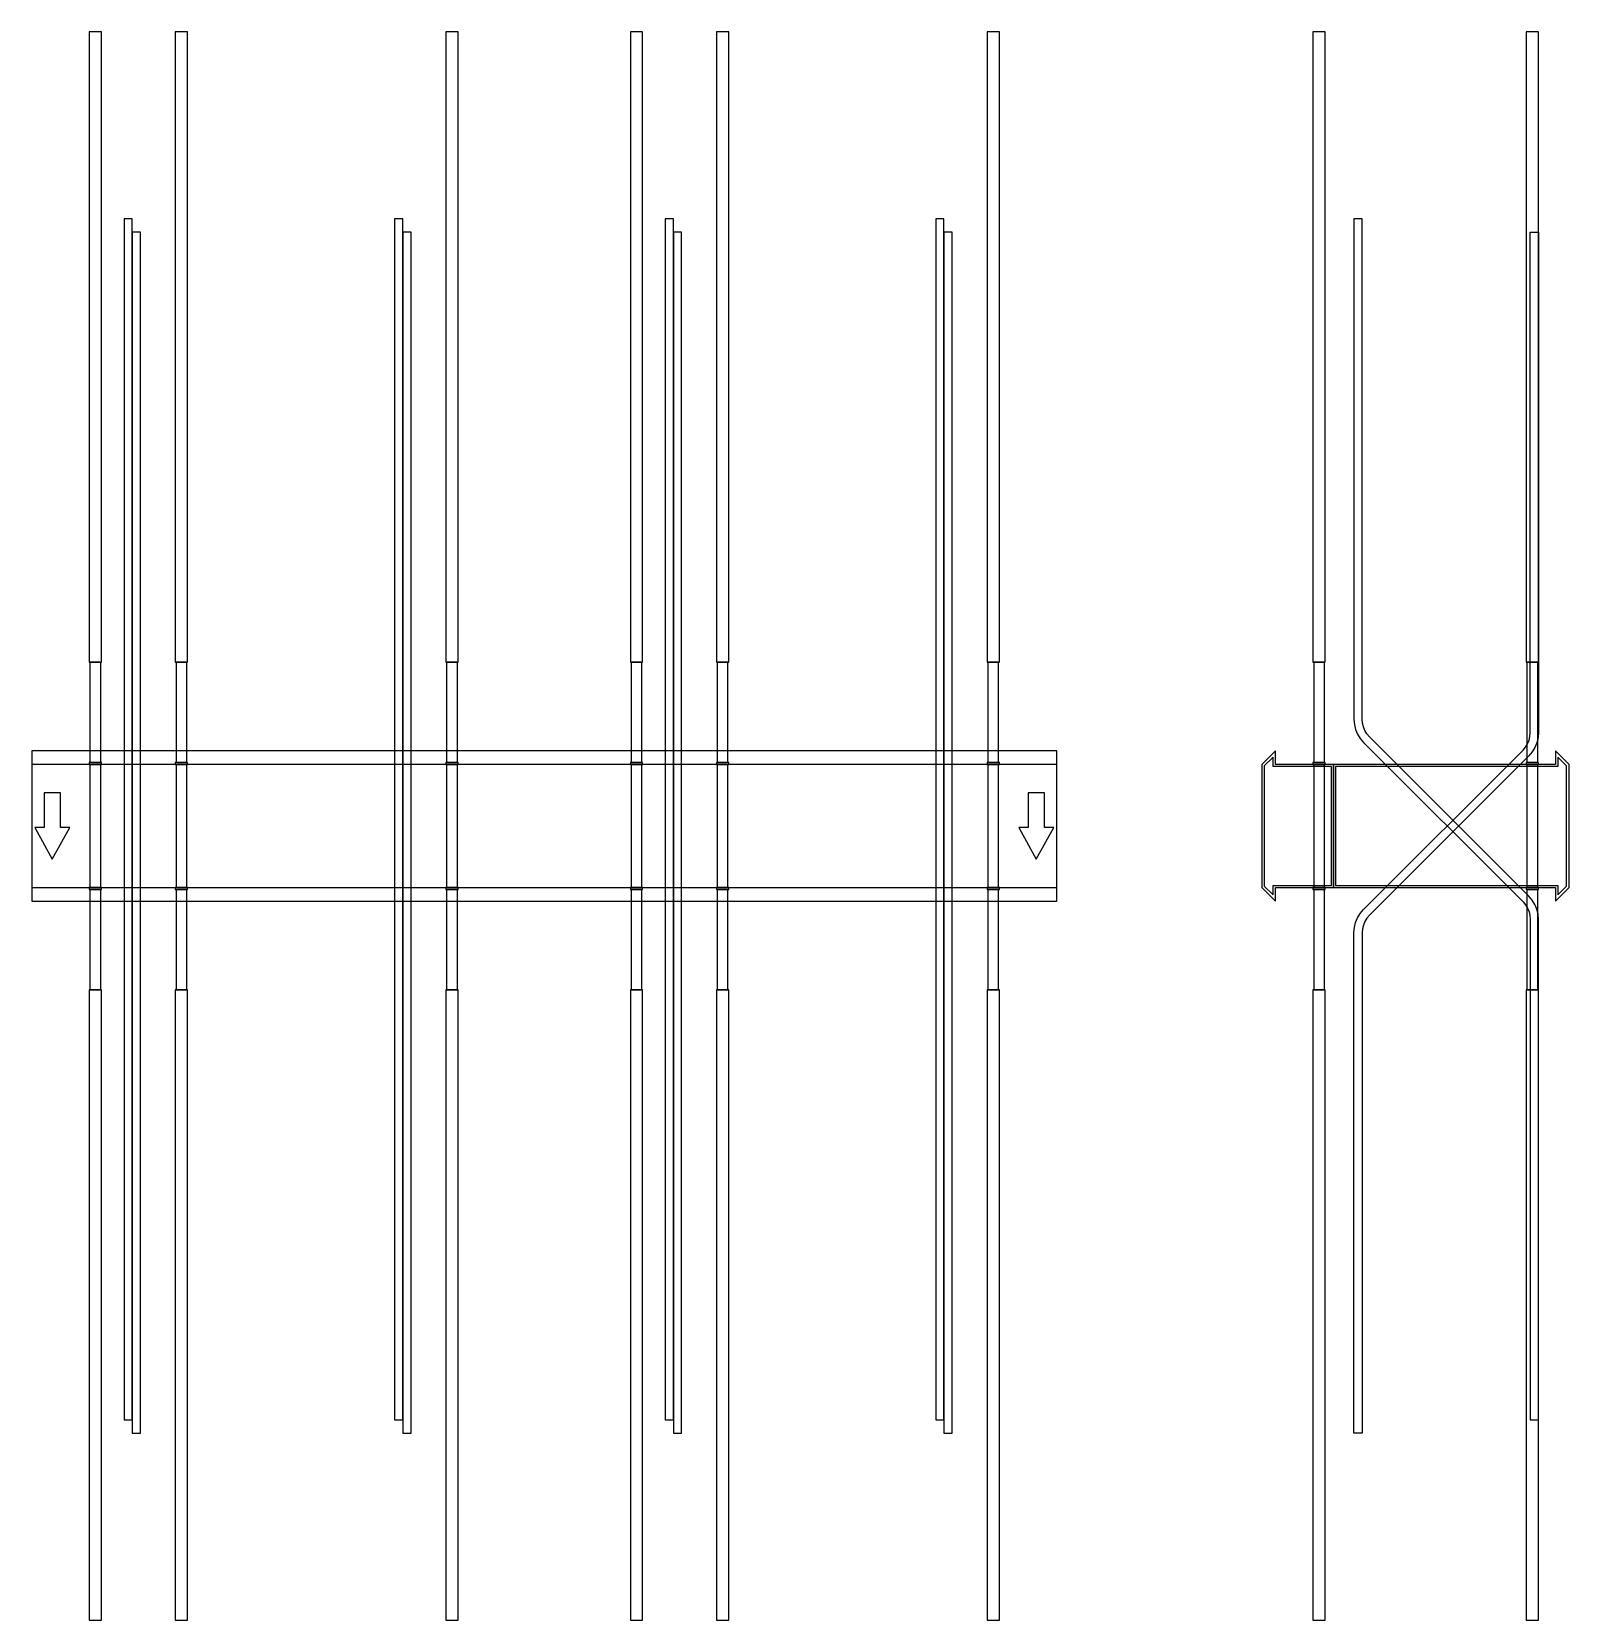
# Model space of a CAD drawing. Extents: x 0 to 1500, y -775 to 775.
import ezdxf

# ---------------------------------------------------------------- set-up
doc = ezdxf.new("R2010")
doc.units = 0
doc.layers.add('Halfen', color=7, linetype='CONTINUOUS')

msp = doc.modelspace()

# ---------------------------------------------------------------- linework, layer by layer
at = {"layer": 'Halfen', "color": 7}
for points in [[(68, 160), (68, 775), (56, 775), (56, 160)], [(152, 160), (152, 775), (140, 775), (140, 160)], [(416, 160), (416, 775), (404, 775), (404, 160)], [(596, 160), (596, 775), (584, 775), (584, 160)], [(680, 160), (680, 775), (668, 775), (668, 160)], [(944, 160), (944, 775), (932, 775), (932, 160)], [(1262, 160), (1262, 775), (1250, 775), (1250, 160)], [(1470, 160), (1470, 775), (1458, 775), (1458, 160)], [(98, -579.398), (98, 592.368), (90, 592.368), (90, -579.398)], [(362, -579.398), (362, 592.368), (354, 592.368), (354, -579.398)], [(626, -579.398), (626, 592.368), (618, 592.368), (618, -579.398)], [(890, -579.398), (890, 592.368), (882, 592.368), (882, -579.398)], [(1470, -579.398), (1470, -91.113), (1469.606, -86.107), (1468.434, -81.224), (1466.512, -76.585), (1463.889, -72.304), (1460.627, -68.485), (1305.029, 87.113), (1302.584, 89.976), (1300.616, 93.187), (1299.175, 96.667), (1298.295, 100.329), (1298, 104.083), (1298, 592.368), (1290, 592.368), (1290, 104.083), (1290.394, 99.077), (1291.566, 94.195), (1293.488, 89.556), (1296.111, 85.274), (1299.373, 81.456), (1454.971, -74.142), (1457.416, -77.006), (1459.384, -80.217), (1460.825, -83.696), (1461.705, -87.358), (1462, -91.113), (1462, -579.398)], [(106, -592.368), (106, 579.398), (98, 579.398), (98, -592.368)], [(370, -592.368), (370, 579.398), (362, 579.398), (362, -592.368)], [(634, -592.368), (634, 579.398), (626, 579.398), (626, -592.368)], [(898, -592.368), (898, 579.398), (890, 579.398), (890, -592.368)], [(1290, -592.368), (1290, -104.083), (1290.394, -99.077), (1291.566, -94.195), (1293.488, -89.556), (1296.111, -85.274), (1299.373, -81.456), (1454.971, 74.142), (1457.416, 77.006), (1459.384, 80.217), (1460.825, 83.696), (1461.705, 87.358), (1462, 91.113), (1462, 579.398), (1470, 579.398), (1470, 91.113), (1469.606, 86.107), (1468.434, 81.224), (1466.512, 76.585), (1463.889, 72.304), (1460.627, 68.485), (1305.029, -87.113), (1302.584, -89.976), (1300.616, -93.187), (1299.175, -96.667), (1298.295, -100.329), (1298, -104.083), (1298, -592.368)], [(67.25, 62), (67.25, 160), (56.75, 160), (56.75, 62)], [(151.25, 62), (151.25, 160), (140.75, 160), (140.75, 62)], [(415.25, 62), (415.25, 160), (404.75, 160), (404.75, 62)], [(595.25, 62), (595.25, 160), (584.75, 160), (584.75, 62)], [(679.25, 62), (679.25, 160), (668.75, 160), (668.75, 62)], [(943.25, 62), (943.25, 160), (932.75, 160), (932.75, 62)], [(1261.25, 62), (1261.25, 160), (1250.75, 160), (1250.75, 62)], [(1469.25, 62), (1469.25, 160), (1458.75, 160), (1458.75, 62)], [(0, -73.5), (1000, -73.5), (1000, 73.5), (0, 73.5)], [(68, 60), (68, 62), (56, 62), (56, 60)], [(152, 60), (152, 62), (140, 62), (140, 60)], [(416, 60), (416, 62), (404, 62), (404, 60)], [(596, 60), (596, 62), (584, 62), (584, 60)], [(680, 60), (680, 62), (668, 62), (668, 60)], [(944, 60), (944, 62), (932, 62), (932, 60)], [(1270, -60), (1270, 60), (1213.5, 60), (1213.5, 73.5), (1200, 60), (1200, -60), (1213.5, -73.5), (1213.5, -60)], [(1268, -58), (1268, 58), (1211, 58), (1211, 67.25), (1202.5, 58.75), (1202.5, -58.75), (1211, -67.25), (1211, -58)], [(1262, 60), (1262, 62), (1250, 62), (1250, 60)], [(1500, -60), (1500, 60), (1486.5, 73.5), (1486.5, 60), (1270, 60), (1270, -60), (1486.5, -60), (1486.5, -73.5)], [(1497.5, -58.75), (1497.5, 58.75), (1489, 67.25), (1489, 58), (1272, 58), (1272, -58), (1489, -58), (1489, -67.25)], [(1470, 60), (1470, 62), (1458, 62), (1458, 60)], [(0, -60), (1000, -60), (1000, 60), (0, 60)], [(67.25, -60), (67.25, 60), (56.75, 60), (56.75, -60)], [(151.25, -60), (151.25, 60), (140.75, 60), (140.75, -60)], [(415.25, -60), (415.25, 60), (404.75, 60), (404.75, -60)], [(595.25, -60), (595.25, 60), (584.75, 60), (584.75, -60)], [(679.25, -60), (679.25, 60), (668.75, 60), (668.75, -60)], [(943.25, -60), (943.25, 60), (932.75, 60), (932.75, -60)], [(1261.25, -60), (1261.25, 60), (1250.75, 60), (1250.75, -60)], [(1469.25, -60), (1469.25, 60), (1458.75, 60), (1458.75, -60)], [(20, -32.5), (37, -1.5), (28, -1.5), (28, 32.5), (12, 32.5), (12, -1.5), (3, -1.5)], [(980, -32.5), (997, -1.5), (988, -1.5), (988, 32.5), (972, 32.5), (972, -1.5), (963, -1.5)], [(68, -62), (68, -60), (56, -60), (56, -62)], [(67.25, -160), (67.25, -62), (56.75, -62), (56.75, -160)], [(152, -62), (152, -60), (140, -60), (140, -62)], [(151.25, -160), (151.25, -62), (140.75, -62), (140.75, -160)], [(416, -62), (416, -60), (404, -60), (404, -62)], [(415.25, -160), (415.25, -62), (404.75, -62), (404.75, -160)], [(596, -62), (596, -60), (584, -60), (584, -62)], [(595.25, -160), (595.25, -62), (584.75, -62), (584.75, -160)], [(680, -62), (680, -60), (668, -60), (668, -62)], [(679.25, -160), (679.25, -62), (668.75, -62), (668.75, -160)], [(944, -62), (944, -60), (932, -60), (932, -62)], [(943.25, -160), (943.25, -62), (932.75, -62), (932.75, -160)], [(1262, -62), (1262, -60), (1250, -60), (1250, -62)], [(1261.25, -160), (1261.25, -62), (1250.75, -62), (1250.75, -160)], [(1470, -62), (1470, -60), (1458, -60), (1458, -62)], [(1469.25, -160), (1469.25, -62), (1458.75, -62), (1458.75, -160)], [(68, -775), (68, -160), (56, -160), (56, -775)], [(152, -775), (152, -160), (140, -160), (140, -775)], [(416, -775), (416, -160), (404, -160), (404, -775)], [(596, -775), (596, -160), (584, -160), (584, -775)], [(680, -775), (680, -160), (668, -160), (668, -775)], [(944, -775), (944, -160), (932, -160), (932, -775)], [(1262, -775), (1262, -160), (1250, -160), (1250, -775)], [(1470, -775), (1470, -160), (1458, -160), (1458, -775)]]:
    msp.add_lwpolyline(points, close=True, dxfattribs=at)

doc.saveas('drawing.dxf')
